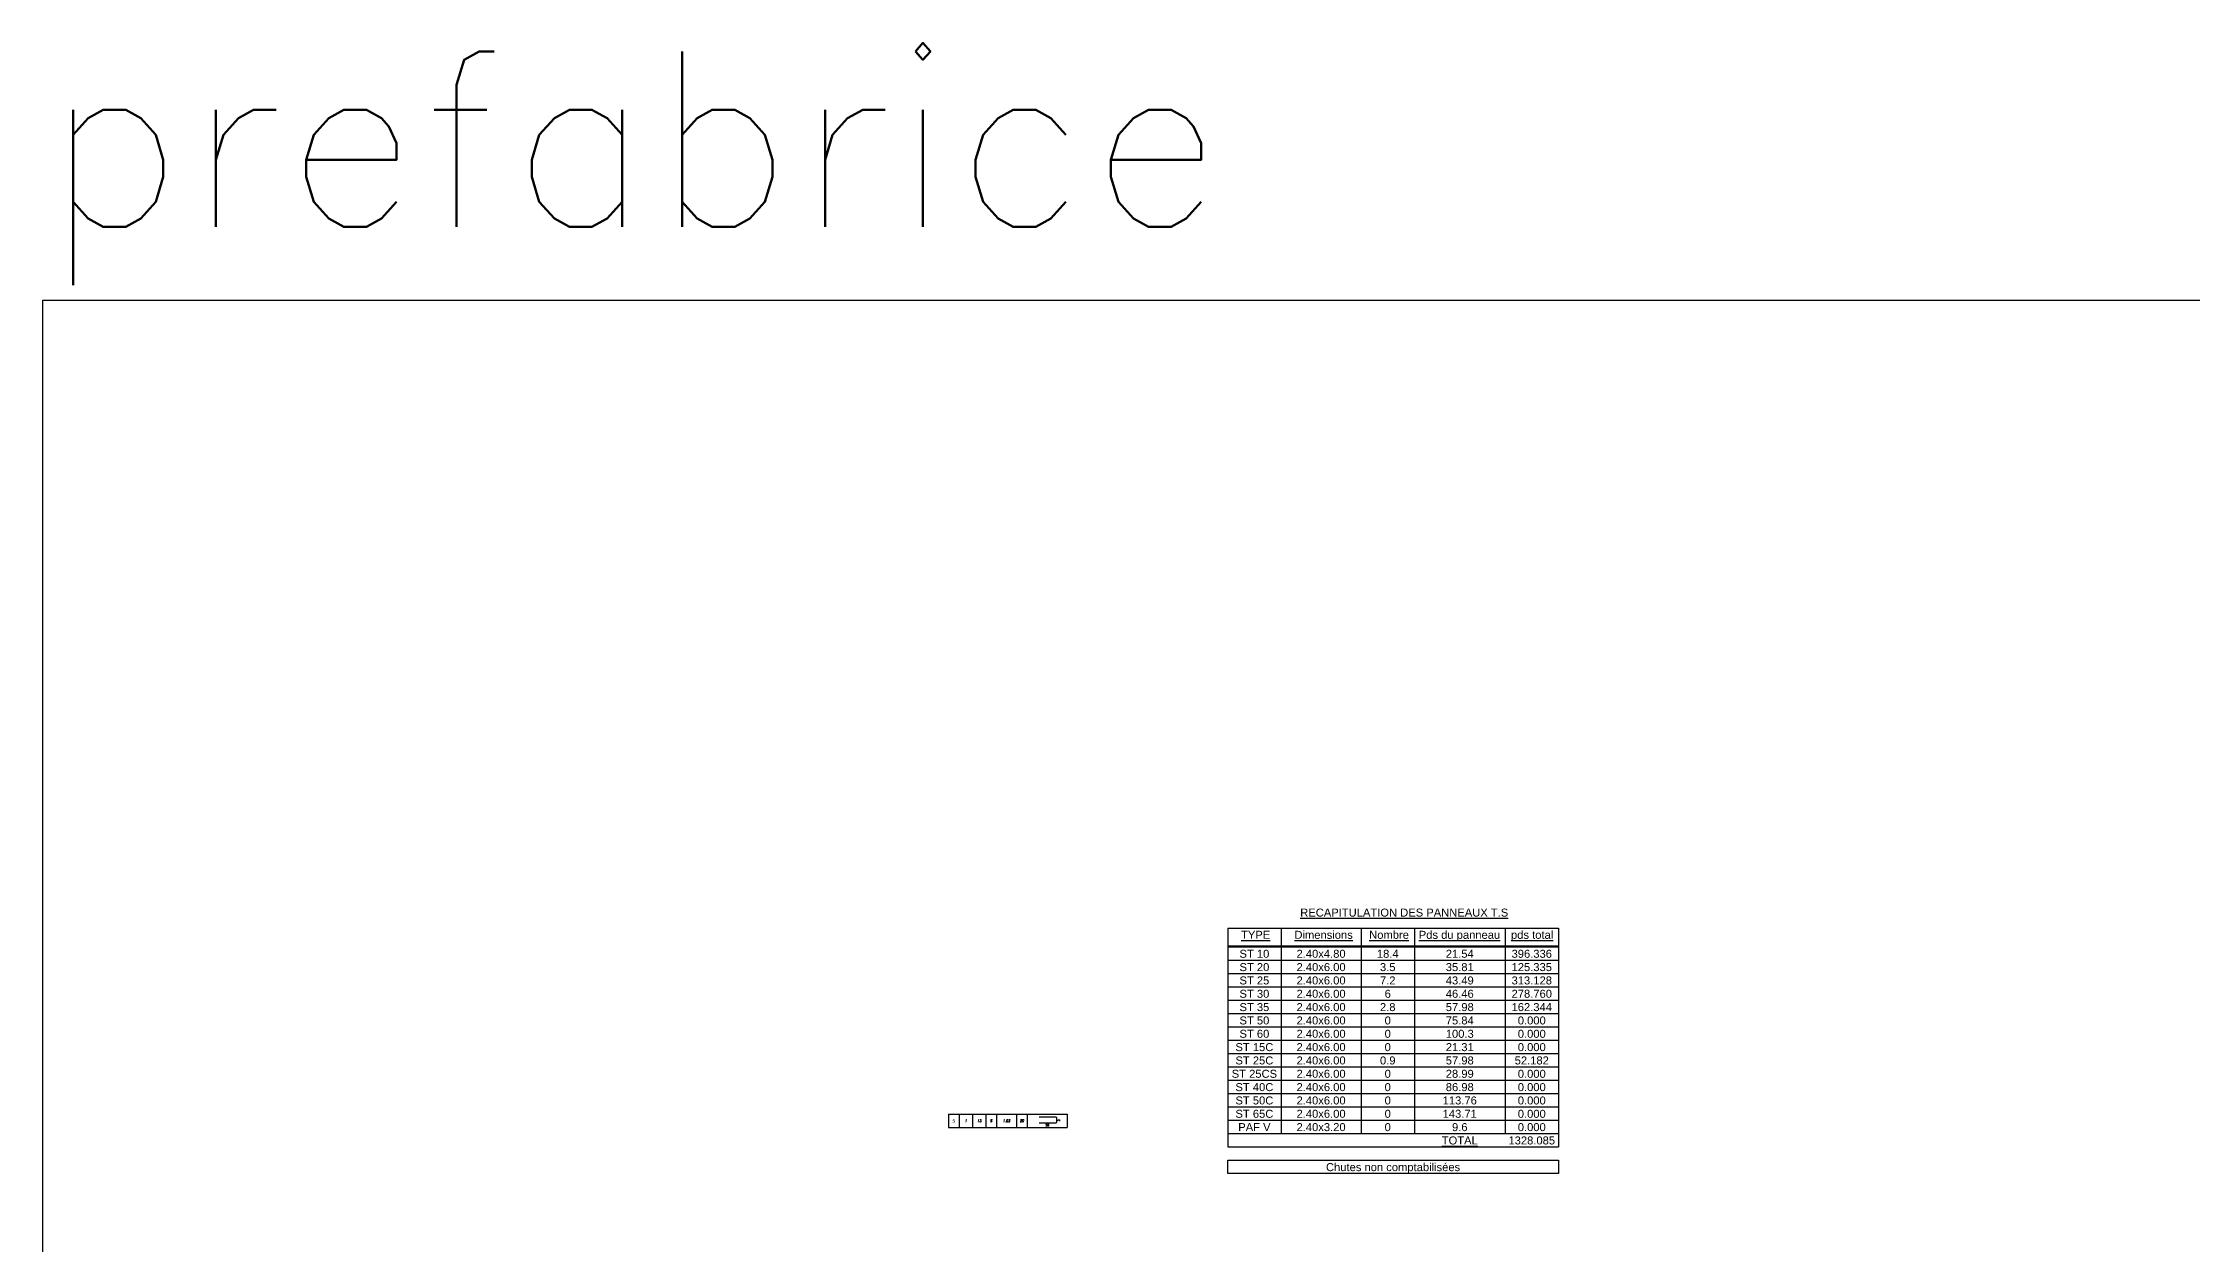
# Model space of a CAD drawing. Header units: millimetres. Extents: x -21776 to 63757, y -7870 to 8483.
# Drawn here: x -14626 to -10597, y -4130 to -1879 of the extents above; entities that cross this region are included whole.
import ezdxf
from ezdxf.enums import TextEntityAlignment as Align

# ---------------------------------------------------------------- set-up
doc = ezdxf.new("R2010")
doc.units = ezdxf.units.MM
for name, color, linetype in [('GO-TEXTE-FER', 3, 'Continuous'), ('STR_TXT', 102, 'Continuous'), ('STR_VOI-POT', 6, 'Continuous')]:
    doc.layers.add(name, color=color, linetype=linetype)
doc.styles.get("Standard").update_dxf_attribs({"font": 'romans.shx'})
doc.styles.add('Table', font='ARIAL.TTF')
doc.styles.add('Tableau', font='romans.shx', dxfattribs={"width": 0.9, "oblique": 10})
doc.styles.add('Tableau2', font='trebuc.TTF', dxfattribs={"width": 0.9, "oblique": 10})

# ---------------------------------------------------------------- blocks, each defined once
blk = doc.blocks.new('TStable')
at = {"layer": 'STR_TXT', "lineweight": 30}
for points in [[(0, 0), (0, -4.1)], [(0, 0), (6.2, 0)], [(6.2, 0), (6.2, -4.1)], [(0, -0.33), (6.2, -0.33)], [(0, -0.35), (6.2, -0.35)], [(0, -3.85), (6.2, -3.85)], [(0, -4.1), (6.2, -4.1)]]:
    blk.add_lwpolyline(points, dxfattribs=at)
at = {"layer": 'STR_TXT'}
for points in [[(1, 0), (1, -3.85)], [(2.5, 0), (2.5, -3.85)], [(3.5, 0), (3.5, -3.85)], [(5.2, 0), (5.2, -3.85)], [(0, -0.6), (6.2, -0.6)], [(0, -0.85), (6.2, -0.85)], [(0, -1.1), (6.2, -1.1)], [(0, -1.35), (6.2, -1.35)], [(0, -1.6), (6.2, -1.6)], [(0, -1.85), (6.2, -1.85)], [(0, -2.1), (6.2, -2.1)], [(0, -2.35), (6.2, -2.35)], [(0, -2.6), (6.2, -2.6)], [(0, -2.85), (6.2, -2.85)], [(0, -3.1), (6.2, -3.1)], [(0, -3.35), (6.2, -3.35)], [(0, -3.6), (6.2, -3.6)]]:
    blk.add_lwpolyline(points, dxfattribs=at)
at = {"layer": 'STR_TXT', "lineweight": 30}
blk.add_lwpolyline([(0, -4.35), (6.2, -4.35), (6.2, -4.6), (0, -4.6)], close=True, dxfattribs=at)
at = {"layer": 'STR_TXT', "style": 'Table'}
for s, p in [('%%URECAPITULATION DES PANNEAUX T.S', (1.359, 0.217)), ('%%UTYPE', (0.25, -0.2)), ('%%UDimensions', (1.25, -0.2)), ('%%UNombre', (2.652, -0.2)), ('%%UPds du panneau', (3.582, -0.2)), ('%%Upds total', (5.311, -0.2))]:
    blk.add_text(s, height=0.15, dxfattribs=at).set_placement(p)
for s, p in [('ST 10', (0.5, -0.6)), ('2.40x4.80', (1.75, -0.6)), ('21.54', (4.35, -0.6)), ('ST 20', (0.5, -0.85)), ('2.40x6.00', (1.75, -0.85)), ('35.81', (4.35, -0.85)), ('ST 25', (0.5, -1.1)), ('ST 30', (0.5, -1.35)), ('2.40x6.00', (1.75, -1.1)), ('2.40x6.00', (1.75, -1.35)), ('43.49', (4.35, -1.1)), ('46.46', (4.35, -1.35)), ('ST 35', (0.5, -1.6)), ('2.40x6.00', (1.75, -1.6)), ('57.98', (4.35, -1.6)), ('ST 50', (0.5, -1.85)), ('ST 60', (0.5, -2.1)), ('2.40x6.00', (1.75, -1.85)), ('2.40x6.00', (1.75, -2.1)), ('75.84', (4.35, -1.85)), ('100.3', (4.35, -2.1)), ('ST 15C', (0.5, -2.35)), ('ST 25C', (0.5, -2.6)), ('2.40x6.00', (1.75, -2.35)), ('2.40x6.00', (1.75, -2.6)), ('57.98', (4.35, -2.6)), ('21.31', (4.35, -2.35)), ('ST 25CS', (0.5, -2.85)), ('2.40x6.00', (1.75, -2.85)), ('28.99', (4.35, -2.85)), ('ST 40C', (0.5, -3.1)), ('ST 50C', (0.5, -3.35)), ('2.40x6.00', (1.75, -3.1)), ('2.40x6.00', (1.75, -3.35)), ('113.76', (4.35, -3.35)), ('86.98', (4.35, -3.1)), ('ST 65C', (0.5, -3.6)), ('2.40x6.00', (1.75, -3.6)), ('143.71', (4.35, -3.6)), ('PAF V', (0.5, -3.85)), ('2.40x3.20', (1.75, -3.85)), ('%%UTOTAL', (4.35, -4.1)), ('9.6', (4.35, -3.85)), ('Chutes non comptabilisées', (3.1, -4.6))]:
    blk.add_text(s, height=0.15, dxfattribs=at).set_placement(p, align=Align.BOTTOM_CENTER)
for tag, p in [('ST10N', (3, -0.6)), ('ST10W', (5.7, -0.6)), ('ST20N', (3, -0.85)), ('ST20W', (5.7, -0.85)), ('ST25N', (3, -1.1)), ('ST30N', (3, -1.35)), ('ST25W', (5.7, -1.1)), ('ST30W', (5.7, -1.35)), ('ST35N', (3, -1.6)), ('ST35W', (5.7, -1.6)), ('ST50N', (3, -1.85)), ('ST60N', (3, -2.1)), ('ST50W', (5.7, -1.85)), ('ST60W', (5.7, -2.1)), ('ST15CN', (3, -2.35)), ('ST25CN', (3, -2.6)), ('ST15CW', (5.7, -2.35)), ('ST25CW', (5.7, -2.6)), ('ST25CSN', (3, -2.85)), ('ST25CSW', (5.7, -2.85)), ('ST40CN', (3, -3.1)), ('ST50CN', (3, -3.35)), ('ST40CW', (5.7, -3.1)), ('ST50CW', (5.7, -3.35)), ('ST65CN', (3, -3.6)), ('ST65CW', (5.7, -3.6)), ('PAFVN', (3, -3.85)), ('PAFVW', (5.7, -3.85)), ('TOTW', (5.7, -4.1))]:
    blk.add_attdef(tag, text='', height=0.15, dxfattribs=at).set_placement(p, align=Align.BOTTOM_CENTER)
blk = doc.blocks.new('U')
at = {"layer": 'GO-TEXTE-FER'}
for p, q in [((0, 0), (0, -1)), ((0, 0), (8.9, 0)), ((0.8, 0), (0.8, -1)), ((1.8, 0), (1.8, -1)), ((2.8, 0), (2.8, -1)), ((3.6, 0), (3.6, -1)), ((5.1, 0), (5.1, -1)), ((5.9, 0), (5.9, -1)), ((8.9, 0), (8.9, -1)), ((0, -1), (8.9, -1))]:
    blk.add_line(p, q, dxfattribs=at)
at = {"layer": 'GO-TEXTE-FER', "color": 1}
blk.add_lwpolyline([(6.8, -0.65), (8.06, -0.65, 0.414214), (8.12, -0.59), (8.12, -0.29, 0.414214), (8.06, -0.23), (6.8, -0.23)], format="xyb", dxfattribs=at)
at = {"layer": 'GO-TEXTE-FER', "style": 'Tableau2', "width": 0.9}
blk.add_attdef('NUMERO', text='', height=0.28, dxfattribs=at).set_placement((0.4, -0.5), align=Align.MIDDLE_CENTER)
at = {"layer": 'GO-TEXTE-FER', "style": 'Tableau', "oblique": 10, "width": 0.9}
for tag, p in [('QUANTITE', (1.3, -0.5)), ('NOMBRE', (2.3, -0.5)), ('NUANCE', (3.2, -0.5)), ('LONGUEUR', (4.35, -0.5)), ('ESPACEMENTS', (5.5, -0.5))]:
    blk.add_attdef(tag, text='', height=0.2, dxfattribs=at).set_placement(p, align=Align.MIDDLE_CENTER)
at = {"layer": 'GO-TEXTE-FER', "color": 1, "style": 'Tableau'}
blk.add_attdef('Longueur', text='', height=0.16, dxfattribs=at).set_placement((7.42, -0.82), align=Align.MIDDLE_CENTER)
blk.add_attdef('Largeur', text='', height=0.16, rotation=90, dxfattribs=at).set_placement((8.28, -0.47), align=Align.MIDDLE_CENTER)

msp = doc.modelspace()

# ---------------------------------------------------------------- linework, layer by layer
at = {"layer": 'STR_VOI-POT'}
msp.add_lwpolyline([(-14626.05801, -2360.94219), (63756.79188, -2360.94219), (63756.79188, -6687.41341), (-14626.05801, -6687.41341)], close=True, dxfattribs=at)

# ---------------------------------------------------------------- block references
at = {"layer": 'GO-TEXTE-FER', "xscale": 25, "yscale": 25, "zscale": 25}
msp.add_blockref('U', (-12928.50342, -3886.77592), dxfattribs=at).add_auto_attribs({'NUMERO': '5', 'QUANTITE': '1', 'NOMBRE': '13', 'NUANCE': '6', 'Longueur': '50', 'Largeur': '3', 'LONGUEUR': '1.03', 'ESPACEMENTS': '20'})
at = {"layer": 'STR_TXT', "xscale": 100, "yscale": 100, "zscale": 100}
msp.add_blockref('TStable', (-12404.95003, -3538.17126), dxfattribs=at).add_auto_attribs({'TOTW': '1328.085', 'PAFVW': '0.000', 'ST65CW': '0.000', 'ST50CW': '0.000', 'ST40CW': '0.000', 'ST25CSW': '0.000', 'ST25CW': '52.182', 'ST15CW': '0.000', 'ST60W': '0.000', 'ST50W': '0.000', 'ST35W': '162.344', 'ST30W': '278.760', 'ST25W': '313.128', 'ST20W': '125.335', 'ST10W': '396.336', 'PAFVN': '0', 'ST65CN': '0', 'ST50CN': '0', 'ST40CN': '0', 'ST25CSN': '0', 'ST25CN': '0.9', 'ST15CN': '0', 'ST60N': '0', 'ST50N': '0', 'ST35N': '2.8', 'ST30N': '6', 'ST25N': '7.2', 'ST20N': '3.5', 'ST10N': '18.4'})

# ---------------------------------------------------------------- texts
at = {"layer": 'STR_VOI-POT'}
msp.add_text('prefabrice', height=328.974687, dxfattribs=at).set_placement((-14626.05801, -2223.29569))

doc.saveas('drawing.dxf')
